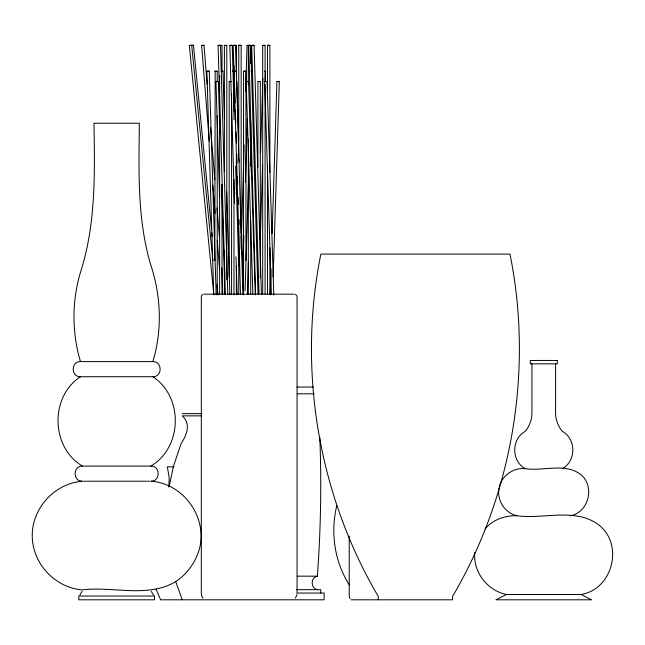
<?xml version="1.0" encoding="UTF-8"?>
<svg xmlns="http://www.w3.org/2000/svg" width="645" height="645" viewBox="0 0 645 645"><rect width="100%" height="100%" fill="white"/><g stroke="black" fill="none" stroke-linecap="round" stroke-linejoin="round"><path stroke-width="0.97" d="M474.833 552.225C472.712 571.784 487.378 590.715 506.535 594.488L581 594.488C612.879 589.393 624.175 544.154 598.439 524.667C575.034 507.397 543.517 519.459 516.968 515.758C505.075 515.355 492.699 519.701 484.976 529.005M241.577 231.555L244.124 144.996M245.689 91.655L247.051 45.352L249.438 45.464M242.786 271.932L243.85 235.691M245.422 182.35L247.285 118.938M260.548 152.768L262.846 78.239M260.257 239.497L262.563 164.959M265.143 81.359L265.458 71.289L264.861 71.095M245.06 290.911L248.656 177.149M247.358 294.031L248.373 261.822M251.236 171.215L251.582 160.145M270.199 294.934L271.021 268.763M272.134 233.53L276.939 81.52L278.14 81.375L279.325 81.617L273.158 276.915M168.885 487.015L169.208 477.776L167.361 466.835L174.11 466.835M297.039 594.464L295.434 598.149M499.391 486.862C496.07 499.206 504.422 513.122 516.968 515.758M169.175 486.37L173.408 466.408L181.084 443.647C186.615 435.335 191.363 423.87 182.221 415.856L201.667 415.856M336.779 505.656C330.272 532.367 334.497 561.739 349.38 584.975M152.825 361.595C162.58 329.788 160.968 295.233 150.422 263.829C137.103 218.195 138.869 170.207 139.36 123.243L93.96 123.243C94.799 173.086 95.984 224.162 80.496 272.238C71.805 301.191 71.805 332.643 80.496 361.595L152.825 361.595C162.54 361.224 162.54 377.091 152.825 376.728L80.496 376.728C70.781 377.091 70.781 361.224 80.496 361.595M82.092 591.304L79.891 595.029M499.528 485.919C502.721 474.986 513.863 467.472 525.191 468.617C543.275 471.527 565.205 462.401 580.968 474.664C595.109 486.532 588.796 512.267 570.559 515.758M225.403 294.072L218.099 45.464L219.284 45.198L220.485 45.352L227.79 293.959M220.485 45.352L218.099 45.464M234.466 203.489L229.822 45.464L231.015 45.198L232.216 45.352L234.167 111.787M232.216 45.352L229.822 45.464M240.512 294.072L233.208 45.464L234.393 45.198L235.594 45.352L242.899 293.959M235.594 45.352L233.208 45.464M248.333 84.664L248.333 45.408L250.566 45.513M259.008 294.072L251.703 45.464L252.888 45.198L254.09 45.352L261.394 293.959M254.09 45.352L251.703 45.464M219.655 45.464L222.009 45.408L220.211 45.593M224.404 171.223L224.404 45.408L225.597 45.198L226.798 45.408L226.798 279.922M226.758 45.464L224.444 45.464M234.014 45.464L236.368 45.408L236.368 72.587M236.328 45.464L235.175 45.626M238.763 160.153L238.763 45.408L239.956 45.198L241.157 45.408L241.157 233.627M241.157 45.408L238.763 45.408M249.534 45.198C253.146 45.553 245.906 45.763 249.51 45.198M262.7 294.015L262.7 45.408L263.587 45.198L265.087 45.408L265.087 81.641M265.047 45.464L262.741 45.464M267.481 91.711L267.481 45.408L268.989 45.198L269.876 45.408L269.876 172.231M269.876 45.408L267.481 45.408M213.777 294.894L206.868 71.289L208.053 71.039L209.254 71.184L216.172 294.789M209.254 71.184L206.868 71.289M224.492 120.534L222.968 71.184L221.179 71.434M219.606 197.386L215.954 81.617L217.139 81.375L218.341 81.52L219.647 122.792M218.3 81.568L215.994 81.665M252.88 294.031L246.172 81.617L247.358 81.375L248.559 81.52L255.307 294.934M248.527 81.568L246.213 81.665M271.376 294.031L264.668 81.617L265.853 81.375L267.054 81.52L273.803 294.934M267.054 81.52L264.668 81.617M214.825 260.596L215.18 71.095L217.22 71.24L217.22 81.31M217.18 71.289L214.866 71.289M243.552 292.83L243.552 71.24L244.745 71.031L245.947 71.24L245.947 260.596M245.898 71.289L243.592 71.289M229.185 276.866L229.185 81.568L231.233 81.423M257.911 167.136L257.911 81.568L259.105 81.367L260.306 81.568L260.306 277.874M260.306 81.568L257.911 81.568M209.278 140.989L201.619 45.561L203.102 45.223L203.989 45.255L207.134 84.439M203.989 45.255L201.667 45.593M265.458 71.289L264.853 71.434M279.325 81.617L276.979 81.568M213.769 294.241L189.332 45.593L191.089 45.223L191.694 45.223L212.874 260.782M191.251 45.626L193.444 45.223L211.576 229.701M80.496 376.728C49.673 396.844 50.778 447.332 82.455 466.085L150.865 466.085C160.581 465.714 160.581 481.581 150.865 481.21C183.406 483.266 207.924 517.5 199.394 548.968C195.677 562.101 187.501 573.51 176.262 581.266C148.124 598.512 113.238 586.031 82.455 589.901C54.922 587.845 32.121 563.166 32.25 535.56C32.121 507.946 54.922 483.266 82.455 481.21C72.74 481.581 72.74 465.714 82.455 466.085M150.865 466.085C182.543 447.332 183.648 396.844 152.825 376.728M562.343 468.617C576.275 461.111 576.275 438.89 562.343 431.384C558.014 426.272 555.579 419.613 555.587 412.905L555.587 363.836M506.535 594.488L495.892 599.802L591.634 599.802L581 594.488M203.215 294.354L201.732 295.386L201.321 296.611L201.321 593.9L201.74 596.125L202.949 598.149M191.654 45.255L189.332 45.593M319.823 437.463A873.467 617.636 -90 0 1 317.364 576.162C310.455 577.469 310.455 588.361 317.356 589.675M191.243 45.513L193.403 45.198M232.458 71.184L234.57 71.063M234.53 71.289L232.466 71.377M251.139 71.135L252.582 71.039M235.772 71.41L236.368 71.24L235.772 71.063M231.233 81.705L229.185 81.568M252.59 71.377L251.147 71.41M221.453 71.063L222.92 71.135M204.384 294.168L225.863 294.168M226.79 294.168L293.999 294.168M297.079 387.056L313.22 387.056M297.369 393.805L314.204 393.805M182.221 413.647L201.796 413.647M83.624 481.21L86.18 481.21M87.035 481.21L146.286 481.21M147.141 481.21L149.696 481.21M297.45 576.162L317.356 576.162M296.619 589.675L320.734 589.675L320.734 593.053M296.619 593.053L324.113 593.053L324.113 599.802L160.605 599.802L156.066 589.014M351.009 599.802L452.572 599.802L452.572 596.432C512.59 494.312 533.407 370.19 509.993 254.082L320.855 254.082C297.434 370.19 318.251 494.312 378.268 596.432L378.268 599.802M248.551 45.626L247.051 45.352M234.57 71.41L234.014 71.289L234.53 71.095M248.688 45.561L255.622 294.072M295.168 294.354L296.426 295.12L297.063 296.611L297.063 592.166M525.191 468.617C511.259 461.111 511.259 438.89 525.191 431.384C529.521 426.272 531.956 419.613 531.948 412.905L531.948 363.836M153.429 595.029L151.228 591.304M349.921 598.52L349.227 596.286L349.227 536.076M182.221 599.802L175.682 581.5M211.874 232.708L212.261 236.723M216.994 284.848L217.978 294.87M207.376 87.446L207.698 91.469M210.601 127.629L214.793 179.866M217.051 207.996L219.308 236.118M212.826 185.196L215.083 213.318M217.26 240.44L219.598 269.578M236.836 81.52L238.682 139.901M239.319 160.041L239.384 162.048M240.908 210.375L243.576 294.934M234.635 87.656L235.111 102.757M235.336 109.803L235.748 122.897M236.038 131.951L236.384 143.029M236.739 154.099L237.021 163.161M237.433 176.246L237.691 184.301M238.102 197.386L238.328 204.433M238.803 219.534L238.964 224.573M226.701 192.049L229.878 294.789M219.864 129.839L219.961 132.854M221.614 185.204L224.508 276.818M221.832 267.86L222.662 294.031M250.712 45.352L258.008 293.959M235.764 166.136L238.69 265.78M236.03 256.831L237.126 294.072M269.876 247.72L269.876 294.015M267.481 166.192L267.481 294.015M265.087 84.664L265.087 294.015M250.728 45.408L250.728 63.524M250.728 121.905L250.728 166.192M250.728 220.542L250.728 294.015M248.333 139.014L248.333 294.015M241.157 235.635L241.157 248.72M238.763 219.534L238.763 294.015M236.368 154.115L236.368 194.371M236.368 265.837L236.368 294.838M233.974 65.54L233.974 119.889M233.974 179.278L233.974 294.838M231.579 93.646L231.579 293.983M224.404 250.736L224.404 294.015M222.009 45.408L222.009 71.579M222.009 184.309L222.009 294.015M219.614 75.602L219.614 294.015M217.22 115.552L217.22 294.838M557.272 360.458L530.255 360.458L530.255 363.836L557.272 363.836L557.272 360.458M154.486 596.02L78.835 596.02L78.835 599.802L154.486 599.802L154.486 596.02"/></g></svg>
